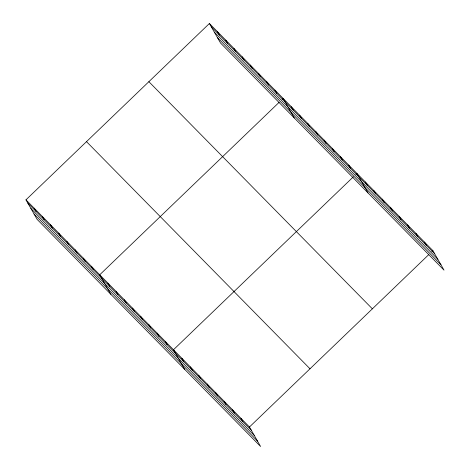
<?xml version="1.0" encoding="UTF-8"?>
<svg xmlns="http://www.w3.org/2000/svg" width="470" height="470" viewBox="0 0 470 470"><rect width="100%" height="100%" fill="white"/><g stroke="black" fill="none" stroke-linecap="round" stroke-linejoin="round"><path stroke-width="0.7" d="M25.968 199.838L249.47 426.983L260.597 446.5L37.101 219.355L25.968 199.838L209.403 23.5L432.899 250.645L444.032 270.162L220.53 43.017L209.403 23.5M279.086 102.372L99.722 274.797L110.855 294.314M282.141 99.434L283.157 98.459L294.285 117.976M353.352 176.838L173.477 349.756L184.61 369.273M355.896 174.393L356.912 173.418L368.045 192.929M249.47 426.983L428.834 254.558M431.883 251.626L432.899 250.645M211.253 26.749L434.756 253.9M214.314 32.119L437.817 259.264M217.469 37.647L440.972 264.792M148.867 81.692L372.369 308.837M86.498 141.646L310 368.791M27.824 203.093L251.321 430.238M30.885 208.457L254.388 435.602M34.034 213.985L257.536 441.13M424.457 242.068L426.314 245.317M416.015 233.484L417.871 236.733M407.572 224.901L409.429 228.156M399.13 216.323L400.981 219.572M390.688 207.74L392.538 210.995M382.239 199.162L384.096 202.411M373.797 190.579L375.653 193.828M365.355 181.996L367.211 185.251M348.716 165.088L350.573 168.342M340.521 156.757L342.377 160.012M332.325 148.432L334.182 151.681M324.13 140.101L325.986 143.356M315.934 131.77L317.791 135.025M307.738 123.446L309.595 126.694M299.549 115.115L301.399 118.37M291.353 106.79L293.204 110.039M274.962 90.128L276.812 93.383M266.766 81.804L268.623 85.052M258.571 73.473L260.427 76.722M250.375 65.142L252.231 68.397M242.179 56.817L244.036 60.066M233.984 48.486L235.84 51.735M225.788 40.156L227.645 43.41M217.592 31.831L219.449 35.08M241.028 418.406L242.878 421.655M232.579 409.822L234.436 413.077M224.137 401.239L225.994 404.494M215.695 392.662L217.551 395.91M207.252 384.078L209.109 387.333M198.81 375.501L200.661 378.75M190.368 366.917L192.218 370.166M181.919 358.334L183.776 361.589M165.281 341.426L167.138 344.68M157.086 333.101L158.942 336.35M148.89 324.77L150.747 328.019M140.7 316.439L142.551 319.694M132.505 308.114L134.355 311.363M124.309 299.784L126.16 303.032M116.114 291.453L117.97 294.708M107.918 283.128L109.774 286.377M91.527 266.466L93.383 269.721M83.331 258.142L85.188 261.391M75.135 249.811L76.992 253.06M66.94 241.48L68.796 244.735M58.744 233.155L60.601 236.404M50.554 224.825L52.405 228.073M42.359 216.494L44.209 219.749M34.163 208.169L36.014 211.418"/></g></svg>
